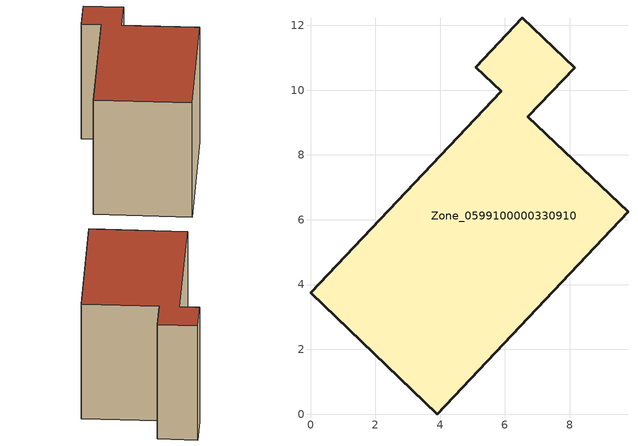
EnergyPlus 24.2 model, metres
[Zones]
Zone_0599100000330910
 floor ground (C_G): 5.1,10.71 6.54,12.23 8.15,10.69 6.71,9.18 9.8,6.24 3.91,0 0,3.74 5.89,9.96 z3.13
 wall outside (C_F): 3.91,0 9.8,6.24 6.71,9.18 8.15,10.69 6.54,12.23 5.1,10.71 5.89,9.96 0,3.74 3.91,0 z3.13:10.24
 roof outside (C_R): 8.15,10.69 6.54,12.23 5.1,10.71 5.89,9.96 0,3.74 3.91,0 9.8,6.24 6.71,9.18 z10.24
[BUILDING]
Pand.0599100000330910: North Axis=0; Terrain=City; Loads Convergence Tolerance Value=0.04; Temperature Convergence Tolerance Value=0.4; Solar Distribution=FullExterior; Maximum Number of Warmup Days=25; Minimum Number of Warmup Days=1
[Site:Location]
Rotterdam.The.Hague.AP_ZH_NLD Design_Conditions: Latitude=51.96; Longitude=4.45; Time Zone=1; Elevation=-4.5
[SITE:GROUNDTEMPERATURE:BUILDINGSURFACE]
18, 18, 18, 18, 18, 18, 18, 18, 18, 18, 18, 18
[MATERIAL] Thermal Absorptance=0.9; Solar Absorptance=0.7; Visible Absorptance=0.7
Name | Roughness | Thickness | Conductivity | Density | Specific Heat
G.TC.1975-1991 | MediumSmooth | 0.15 | 0.288461 | 540 | 1210
F.TC.1975-1991 | Rough | 0.3 | 0.230769 | 1920 | 840
R.TC.1975-1991 | MediumRough | 0.2 | 0.153846 | 1500 | 1000
[CONSTRUCTION]
C_G: G.TC.1975-1991
C_F: F.TC.1975-1991
C_R: R.TC.1975-1991
[ZONE]
Zone_0599100000330910: Type=1; Multiplier=1; Ceiling Height=Autocalculate; Volume=Autocalculate; Floor Area=autocalculate; Part of Total Floor Area=Yes
[ZONEINFILTRATION:DESIGNFLOWRATE]
Infil_Zone_0599100000330910: Zone or ZoneList or Space or SpaceList=Zone_0599100000330910; Schedule=AlwaysOn; Design Flow Rate Calculation Method=Flow/Area; Flow Rate per Floor Area=0.003; Constant Term Coefficient=1; Temperature Term Coefficient=0; Velocity Term Coefficient=0; Velocity Squared Term Coefficient=0
[HVACTEMPLATE:ZONE:IDEALLOADSAIRSYSTEM]
Zone_0599100000330910: Maximum Heating Supply Air Temperature=50; Minimum Cooling Supply Air Temperature=13; Maximum Heating Supply Air Humidity Ratio=0.0156; Minimum Cooling Supply Air Humidity Ratio=0.0077; Heating Limit=NoLimit; Cooling Limit=NoLimit; Dehumidification Control Type=ConstantSensibleHeatRatio; Cooling Sensible Heat Ratio=0.7; Dehumidification Setpoint=60; Humidification Control Type=None; Humidification Setpoint=30; Outdoor Air Method=None; Outdoor Air Flow Rate per Person=0.00944; Outdoor Air Flow Rate per Zone Floor Area=0; Outdoor Air Flow Rate per Zone=0; Demand Controlled Ventilation Type=None; Outdoor Air Economizer Type=NoEconomizer; Heat Recovery Type=None; Sensible Heat Recovery Effectiveness=0.7; Latent Heat Recovery Effectiveness=0.65
[ZONECONTROL:THERMOSTAT]
ThermostatControl_Zone_0599100000330910: Zone or ZoneList=Zone_0599100000330910; Control Type Schedule=DualSetpointControlType; Control 1=Thermostat_Zone_0599100000330910; Temperature Difference Between Cutout And Setpoint=0
[THERMOSTATSETPOINT:DUALSETPOINT]
Thermostat_Zone_0599100000330910: Heating Setpoint Temperature Schedule=HeatingSetpoint_Zone_0599100000330910; Cooling Setpoint Temperature Schedule=CoolingSetpoint_Zone_0599100000330910
[SCHEDULE:COMPACT]
HeatingSetpoint_Zone_0599100000330910: Through: 12/31, For: AllDays, Until: 24:00, 21
CoolingSetpoint_Zone_0599100000330910: Through: 12/31, For: AllDays, Until: 24:00, 24
DualSetpointControlType: Through: 12/31, For: AllDays, Until: 24:00, 4
AlwaysOn: Through: 12/31, For: AllDays, Until: 24:00, 1
